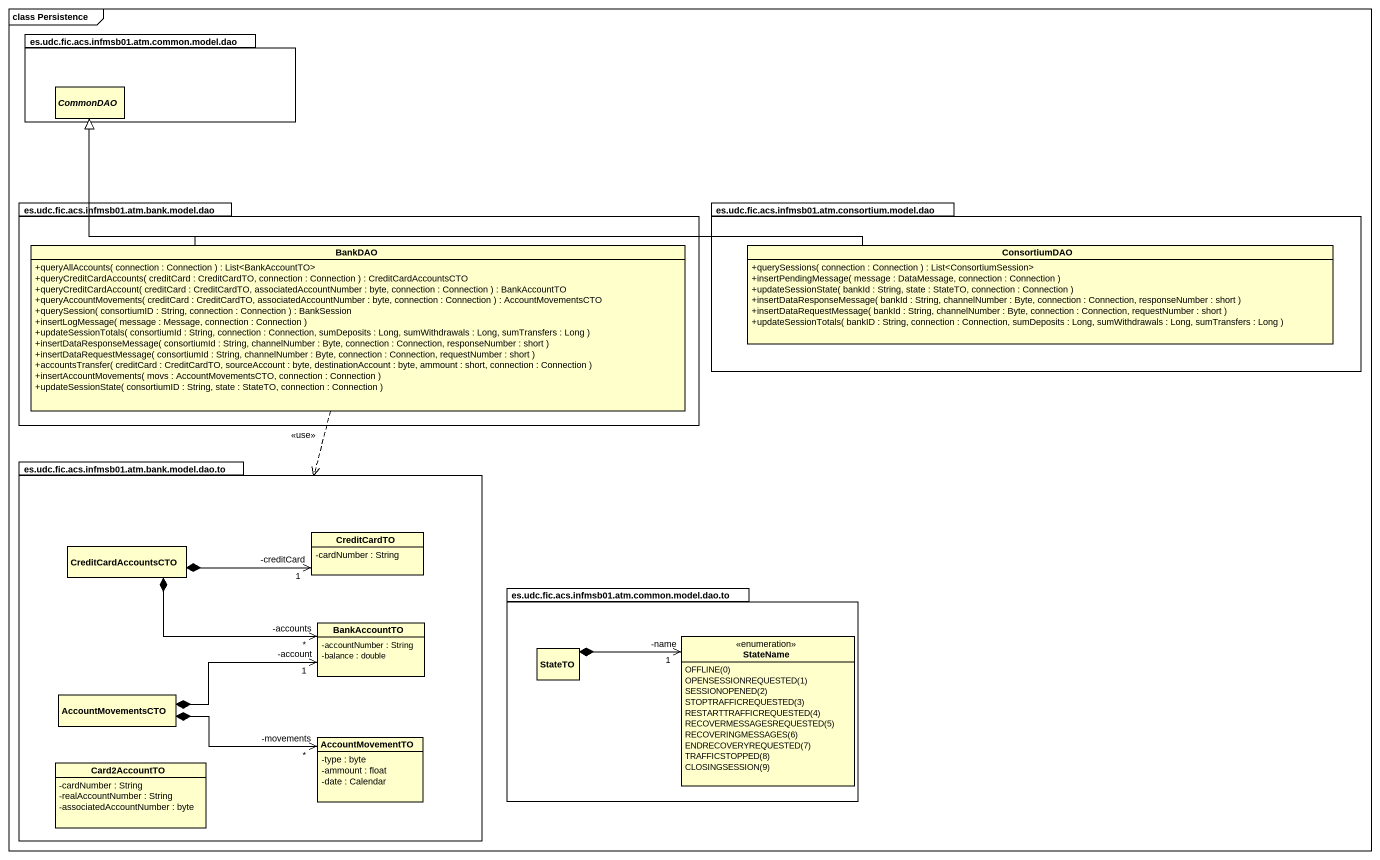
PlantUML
@startuml
mainframe class Persistence
hide circle
hide empty members
skinparam classAttributeIconSize 0
package "es.udc.fic.acs.infmsb01.atm.common.model.dao" as es_udc_fic_acs_infmsb01_atm {
  abstract class CommonDAO
}
package "es.udc.fic.acs.infmsb01.atm.bank.model.dao" as es_udc_fic_acs_infmsb01_atm_2 {
  class BankDAO {
    +queryAllAccounts( connection : Connection ) : List<BankAccountTO>
    +queryCreditCardAccounts( creditCard : CreditCardTO, connection : Connection ) : CreditCardAccountsCTO
    +queryCreditCardAccount( creditCard : CreditCardTO, associatedAccountNumber : byte, connection : Connection ) : BankAccountTO
    +queryAccountMovements( creditCard : CreditCardTO, associatedAccountNumber : byte, connection : Connection ) : AccountMovementsCTO
    +querySession( consortiumID : String, connection : Connection ) : BankSession
    +insertLogMessage( message : Message, connection : Connection )
    +updateSessionTotals( consortiumId : String, connection : Connection, sumDeposits : Long, sumWithdrawals : Long, sumTransfers : Long )
    +insertDataResponseMessage( consortiumId : String, channelNumber : Byte, connection : Connection, responseNumber : short )
    +insertDataRequestMessage( consortiumId : String, channelNumber : Byte, connection : Connection, requestNumber : short )
    +accountsTransfer( creditCard : CreditCardTO, sourceAccount : byte, destinationAccount : byte, ammount : short, connection : Connection )
    +insertAccountMovements( movs : AccountMovementsCTO, connection : Connection )
    +updateSessionState( consortiumID : String, state : StateTO, connection : Connection )
  }
}
package "es.udc.fic.acs.infmsb01.atm.consortium.model.dao" as es_udc_fic_acs_infmsb01_atm_3 {
  class ConsortiumDAO {
    +querySessions( connection : Connection ) : List<ConsortiumSession>
    +insertPendingMessage( message : DataMessage, connection : Connection )
    +updateSessionState( bankId : String, state : StateTO, connection : Connection )
    +insertDataResponseMessage( bankId : String, channelNumber : Byte, connection : Connection, responseNumber : short )
    +insertDataRequestMessage( bankId : String, channelNumber : Byte, connection : Connection, requestNumber : short )
    +updateSessionTotals( bankID : String, connection : Connection, sumDeposits : Long, sumWithdrawals : Long, sumTransfers : Long )
  }
}
package "es.udc.fic.acs.infmsb01.atm.bank.model.dao.to" as es_udc_fic_acs_infmsb01_atm_4 {
  class CreditCardAccountsCTO
  class CreditCardTO {
    -cardNumber : String
  }
  class BankAccountTO {
    -accountNumber : String
    -balance : double
  }
  class AccountMovementsCTO
  class AccountMovementTO {
    -type : byte
    -ammount : float
    -date : Calendar
  }
  class Card2AccountTO {
    -cardNumber : String
    -realAccountNumber : String
    -associatedAccountNumber : byte
  }
}
package "es.udc.fic.acs.infmsb01.atm.common.model.dao.to" as es_udc_fic_acs_infmsb01_atm_5 {
  class StateTO
  enum StateName {
    {field} OFFLINE(0)
    {field} OPENSESSIONREQUESTED(1)
    {field} SESSIONOPENED(2)
    {field} STOPTRAFFICREQUESTED(3)
    {field} RESTARTTRAFFICREQUESTED(4)
    {field} RECOVERMESSAGESREQUESTED(5)
    {field} RECOVERINGMESSAGES(6)
    {field} ENDRECOVERYREQUESTED(7)
    {field} TRAFFICSTOPPED(8)
    {field} CLOSINGSESSION(9)
  }
}
BankDAO -up-|> CommonDAO
BankDAO ..> es_udc_fic_acs_infmsb01_atm_4 : <<use>>
ConsortiumDAO -left-|> CommonDAO
CreditCardAccountsCTO *-right-> "-creditCard\n1" CreditCardTO
CreditCardAccountsCTO *-right-> "-accounts\n*" BankAccountTO
StateTO *-right-> "-name\n1" StateName
AccountMovementsCTO *-right-> "-account\n1" BankAccountTO
AccountMovementsCTO *-right-> "-movements\n*" AccountMovementTO
@enduml
